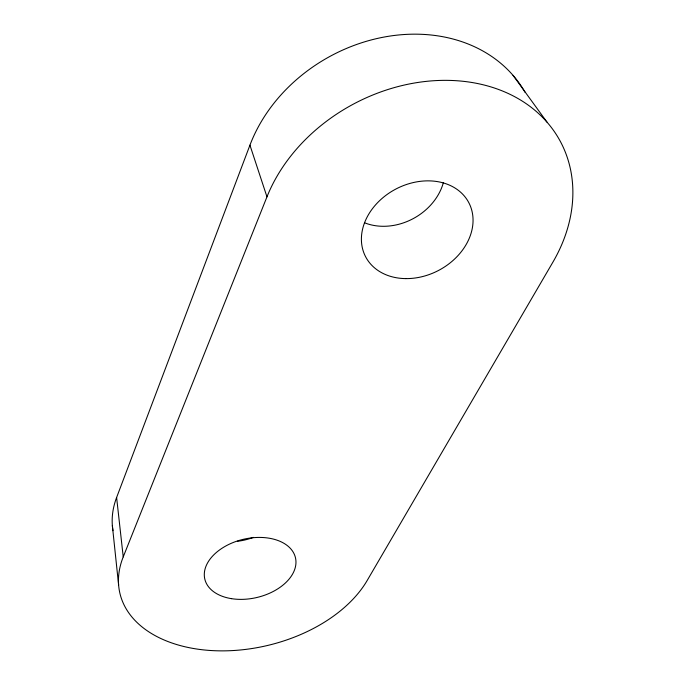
<?xml version="1.0" encoding="UTF-8"?>
<svg xmlns="http://www.w3.org/2000/svg" width="685" height="685" viewBox="0 0 685 685"><rect width="100%" height="100%" fill="white"/><g stroke="black" fill="none" stroke-linecap="round" stroke-linejoin="round"><path stroke-width="1.03" d="M112.991 530.687A125.227 84.743 -12.9 0 1 116.613 497.498L249.939 145.16A155.127 127.65 -29.4 0 1 383.112 37.238A155.127 127.65 -29.4 0 1 525.044 92.261M266.97 196.835A164.743 130.433 -28 0 1 481.033 84.281A164.743 130.433 -28 0 1 552.881 262.184L367.237 580.392A131.486 84.555 -13.2 0 1 205.286 650.074A131.486 84.555 -13.2 0 1 123.231 556.896L266.97 196.835L249.939 145.16M513.039 75.359L546.947 122.067M116.613 497.498L123.231 556.896M112.349 525.515L118.608 585.033M443.341 182.732A54.877 45.013 -29.2 0 1 364.531 222.779M253.313 537.382A44.354 29.952 -12.9 0 1 237.387 541.296M405.862 278.607A58.251 45.955 -27.7 0 0 470.235 205.723A58.251 45.955 -27.7 0 0 375.585 204.841A58.251 45.955 -27.7 0 0 405.862 278.607M231.599 598.673A46.563 29.866 -13.3 0 0 295.706 558.969A46.563 29.866 -13.3 0 0 223.096 547.572A46.563 29.866 -13.3 0 0 231.599 598.673"/></g></svg>
